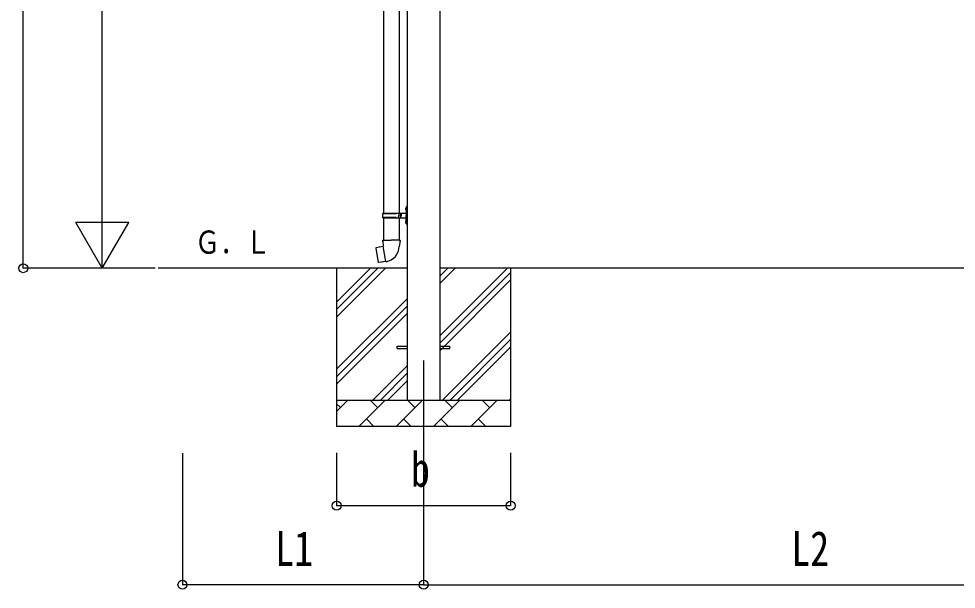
# Model space of a CAD drawing. Units: millimetres, scale not verified. Extents: x -16820 to 16820, y -11880 to 11880.
# Drawn here: x -9062 to -5507, y -6099 to -3937 of the extents above; entities that cross this region are included whole.
import ezdxf
from ezdxf.enums import TextEntityAlignment as Align

# ---------------------------------------------------------------- set-up
doc = ezdxf.new("R2010")
doc.units = ezdxf.units.MM
doc.header["$LTSCALE"] = 50
for name, color, linetype in [('0-4_YKK_12', 2, 'Continuous'), ('0-5_YKK_13', 4, 'Continuous'), ('0-6_YKK_A1', 4, 'Continuous'), ('0-7_YKK_D', 6, 'Continuous')]:
    doc.layers.add(name, color=color, linetype=linetype)
doc.styles.add('ＭＳ ゴシック', font='')
doc.styles.get('ＭＳ ゴシック').set_extended_font_data('MS Gothic')

msp = doc.modelspace()

# ---------------------------------------------------------------- linework, layer by layer
at = {"layer": '0-4_YKK_12'}
msp.add_line((-7526.89, -5232.24), (-7526.89, -5732.24), dxfattribs=at)
at = {"layer": '0-5_YKK_13'}
for p, q in [((-7679.39, -3768.74), (-7679.39, -4673.24)), ((-7619.39, -3768.74), (-7619.39, -4673.24)), ((-7595.69, -4656.1), (-7593.64, -4657.09)), ((-7594.42, -4654.09), (-7593.79, -4654.09)), ((-7594.42, -4654.09), (-7594.42, -4662.39)), ((-7593.79, -4654.09), (-7593.79, -4662.39)), ((-7593.79, -4654.09), (-7593.39, -4654.49)), ((-7593.64, -4657.09), (-7593.03, -4658.24)), ((-7593.39, -4650.24), (-7590.39, -4648.74)), ((-7593.39, -4650.24), (-7593.39, -4682.24)), ((-7593.39, -4654.49), (-7593.39, -4661.99)), ((-7590.39, -4648.74), (-7590.39, -4682.24)), ((-7590.39, -4648.74), (-7589.39, -4648.74)), ((-7589.39, -4648.74), (-7589.39, -4682.24)), ((-7682.39, -4675.24), (-7632.05, -4675.24)), ((-7682.39, -4689.24), (-7632.05, -4689.24)), ((-7681.39, -4673.24), (-7595.39, -4673.24)), ((-7681.39, -4673.24), (-7681.39, -4675.24)), ((-7681.39, -4691.24), (-7681.39, -4689.24)), ((-7681.39, -4691.24), (-7595.39, -4691.24)), ((-7679.39, -4691.24), (-7679.39, -4776.17)), ((-7622.39, -4673.24), (-7622.39, -4677.74)), ((-7622.39, -4677.74), (-7620.39, -4677.74)), ((-7622.39, -4691.24), (-7622.39, -4686.74)), ((-7622.39, -4686.74), (-7620.39, -4686.74)), ((-7620.39, -4677.74), (-7620.39, -4682.24)), ((-7620.39, -4686.74), (-7620.39, -4682.24)), ((-7619.39, -4691.24), (-7619.39, -4776.17)), ((-7614.39, -4673.24), (-7614.39, -4682.24)), ((-7614.39, -4677.74), (-7611.39, -4677.74)), ((-7614.39, -4691.24), (-7614.39, -4682.24)), ((-7614.39, -4686.74), (-7611.39, -4686.74)), ((-7611.39, -4677.74), (-7611.39, -4682.24)), ((-7611.39, -4686.74), (-7611.39, -4682.24)), ((-7594.42, -4662.39), (-7593.79, -4662.39)), ((-7593.79, -4662.39), (-7593.39, -4661.99)), ((-7593.39, -4714.24), (-7593.39, -4682.24)), ((-7590.39, -4715.74), (-7590.39, -4682.24)), ((-7589.39, -4715.74), (-7589.39, -4682.24)), ((-7595.69, -4704.1), (-7593.64, -4705.09)), ((-7594.42, -4702.09), (-7593.79, -4702.09)), ((-7594.42, -4702.09), (-7594.42, -4710.39)), ((-7594.42, -4710.39), (-7593.79, -4710.39)), ((-7593.79, -4702.09), (-7593.79, -4710.39)), ((-7593.79, -4702.09), (-7593.39, -4702.49)), ((-7593.79, -4710.39), (-7593.39, -4709.99)), ((-7593.64, -4705.09), (-7593.03, -4706.24)), ((-7593.39, -4702.49), (-7593.39, -4709.99)), ((-7593.39, -4714.24), (-7590.39, -4715.74)), ((-7590.39, -4715.74), (-7589.39, -4715.74)), ((-7679.98, -4799.37), (-7707.85, -4804.62)), ((-7681.24, -4776.17), (-7683.39, -4776.95)), ((-7683.39, -4776.95), (-7683.39, -4780.57)), ((-7683.39, -4780.57), (-7681.15, -4781.39)), ((-7681.24, -4776.17), (-7649.39, -4776.17)), ((-7681.24, -4776.17), (-7681.15, -4781.39)), ((-7681.15, -4781.39), (-7680.89, -4796.17)), ((-7680.89, -4796.17), (-7679.54, -4798.17)), ((-7669.62, -4856.67), (-7679.76, -4799.19)), ((-7679.73, -4798.37), (-7679.73, -4799.08)), ((-7679.54, -4798.17), (-7679.57, -4798.18)), ((-7617.54, -4776.17), (-7649.39, -4776.17)), ((-7619.2, -4798.11), (-7619.27, -4800.28)), ((-7617.89, -4796.17), (-7619.2, -4798.11)), ((-7615.39, -4780.57), (-7617.63, -4781.39)), ((-7617.54, -4776.17), (-7615.39, -4776.95)), ((-7615.39, -4776.95), (-7615.39, -4780.57)), ((-7707.85, -4804.62), (-7708.66, -4805.79)), ((-7708.66, -4805.79), (-7699.04, -4860.35)), ((-7695.1, -4802.02), (-7695.32, -4802.26)), ((-7685.01, -4859.26), (-7685.29, -4859.11)), ((-7669.32, -4857.43), (-7669.56, -4856.77)), ((-7626.89, -5177.74), (-7589.39, -5177.74)), ((-7626.89, -5186.74), (-7626.89, -5177.74)), ((-7626.89, -5186.74), (-7589.39, -5186.74)), ((-7464.39, -5177.74), (-7426.89, -5177.74)), ((-7464.39, -5186.74), (-7426.89, -5186.74)), ((-7426.89, -5186.74), (-7426.89, -5177.74))]:
    msp.add_line(p, q, dxfattribs=at)
for points in [[(-7595.69, -4660.39), (-7593.64, -4659.39), (-7593.03, -4658.24)], [(-7595.69, -4708.39), (-7593.64, -4707.39), (-7593.03, -4706.24)], [(-7617.54, -4776.17), (-7617.63, -4781.39), (-7617.89, -4796.17)], [(-7692.86, -4801.8), (-7693.14, -4801.65), (-7695.1, -4802.02)], [(-7669.89, -4856.58), (-7697.87, -4861.17), (-7699.04, -4860.35)], [(-7682.83, -4858.7), (-7683.04, -4858.94), (-7685.01, -4859.26)]]:
    msp.add_lwpolyline(points, dxfattribs=at)
for centre, radius, start, end in [((-7590.09, -4658.24), 6, 136.21765, 223.78235), ((-7633.64, -4682.24), 49.25, 171.82876, 180.00002), ((-7633.64, -4682.24), 49.25, 180.00002, 188.17127), ((-7632.05, -4673.24), 2, 270, 359.99998), ((-7632.05, -4691.24), 2, 0.00005, 90.00004), ((-7595.39, -4671.24), 2, 270, 359.99998), ((-7595.39, -4693.24), 2, 0.00005, 90.00004), ((-7590.09, -4706.24), 6, 136.21765, 223.78235), ((-7680.03, -4799.08), 0.3, 280.66842, 0), ((-7679.53, -4798.37), 0.2, 100, 180), ((-7679.54, -4798.17), 60.3, 279.96938, 358), ((-7669.84, -4856.87), 0.3, 20, 99.33158), ((-7669.13, -4857.36), 0.2, 200, 279.96938)]:
    msp.add_arc(centre, radius, start, end, dxfattribs=at)
at = {"layer": '0-6_YKK_A1'}
for p, q in [((-7589.39, -2584.74), (-7589.39, -5382.24)), ((-7464.39, -5382.24), (-7464.39, -2584.74)), ((-7589.39, -4882.24), (-8533.55, -4882.24)), ((-7856.89, -4882.24), (-7856.89, -5482.24)), ((-7856.89, -5067.29), (-7671.84, -4882.24)), ((-7856.89, -5039.01), (-7700.12, -4882.24)), ((-7856.89, -5010.73), (-7728.4, -4882.24)), ((-4589.39, -4882.24), (-7464.39, -4882.24)), ((-7464.39, -5137.34), (-7209.29, -4882.24)), ((-7464.39, -4939.35), (-7407.28, -4882.24)), ((-7464.39, -4911.07), (-7435.56, -4882.24)), ((-7464.39, -5165.63), (-7196.89, -4898.13)), ((-7196.89, -4882.24), (-7196.89, -5482.24)), ((-7464.39, -5193.91), (-7196.89, -4926.41)), ((-7856.89, -5265.28), (-7589.39, -4997.78)), ((-7856.89, -5293.57), (-7589.39, -5026.07)), ((-7856.89, -5321.85), (-7589.39, -5054.35)), ((-7454.73, -5382.24), (-7196.89, -5124.4)), ((-7426.45, -5382.24), (-7196.89, -5152.69)), ((-7398.16, -5382.24), (-7196.89, -5180.97)), ((-7719.29, -5382.24), (-7589.39, -5252.34)), ((-7691, -5382.24), (-7589.39, -5280.63)), ((-7662.72, -5382.24), (-7589.39, -5308.91)), ((-7856.89, -5382.24), (-7196.89, -5382.24)), ((-7856.89, -5425.14), (-7813.99, -5382.24)), ((-7842.55, -5410.8), (-7856.89, -5396.46)), ((-7772.57, -5482.24), (-7672.57, -5382.24)), ((-7701.13, -5410.8), (-7729.68, -5382.24)), ((-7631.15, -5482.24), (-7531.15, -5382.24)), ((-7559.7, -5410.8), (-7588.26, -5382.24)), ((-7489.73, -5482.24), (-7389.73, -5382.24)), ((-7418.28, -5410.8), (-7446.84, -5382.24)), ((-7348.31, -5482.24), (-7248.31, -5382.24)), ((-7276.86, -5410.8), (-7305.41, -5382.24)), ((-7200.17, -5382.24), (-7196.89, -5378.96)), ((-7744.02, -5453.69), (-7715.47, -5482.24)), ((-7602.6, -5453.69), (-7574.04, -5482.24)), ((-7461.18, -5453.69), (-7432.62, -5482.24)), ((-7319.75, -5453.69), (-7291.2, -5482.24)), ((-7196.89, -5482.24), (-7856.89, -5482.24))]:
    msp.add_line(p, q, dxfattribs=at)
at = {"layer": '0-7_YKK_D'}
for p, q in [((-9045.41, -4882.24), (-9045.41, -2328.95)), ((-8745.41, -4682.24), (-8745.41, -2782.24)), ((-8745.41, -4882.24), (-8745.41, -4535.83)), ((-8745.41, -4882.24), (-8845.41, -4709.04)), ((-8645.41, -4709.04), (-8845.41, -4709.04)), ((-8745.41, -4882.24), (-8645.41, -4709.04)), ((-8545.41, -4882.24), (-9046.41, -4882.24)), ((-8545.41, -4882.24), (-8746.41, -4882.24)), ((-7856.89, -5582.24), (-7856.89, -5783.24)), ((-7526.89, -5582.24), (-7526.89, -6083.24)), ((-7526.89, -5582.24), (-7526.89, -6083.24)), ((-7196.89, -5582.24), (-7196.89, -5783.24)), ((-8441.48, -5583.24), (-8441.48, -6083.24)), ((-7856.89, -5782.24), (-7196.89, -5782.24)), ((-7526.89, -6082.24), (-8441.48, -6082.24)), ((-7526.89, -6082.24), (-4526.89, -6082.24))]:
    msp.add_line(p, q, dxfattribs=at)
for centre in [(-9045.41, -4882.24), (-7856.89, -5782.24), (-7196.89, -5782.24), (-8441.48, -6082.24), (-7526.89, -6082.24), (-7526.89, -6082.24)]:
    msp.add_circle(centre, 17, dxfattribs=at)

# ---------------------------------------------------------------- texts
at = {"layer": '0-6_YKK_A1', "style": 'ＭＳ ゴシック', "width": 0.8}
msp.add_text('Ｇ．Ｌ', height=87.98, dxfattribs=at).set_placement((-8394.66, -4853.79), align=Align.BOTTOM_LEFT)
at = {"layer": '0-7_YKK_D', "style": 'ＭＳ ゴシック', "width": 0.8}
for s, p in [('b', (-7574.89, -5750.24)), ('L1', (-8089.78, -6050.24)), ('L2', (-6132.49, -6050.24))]:
    msp.add_text(s, height=132, dxfattribs=at).set_placement(p, align=Align.BOTTOM_LEFT)

doc.saveas('drawing.dxf')
